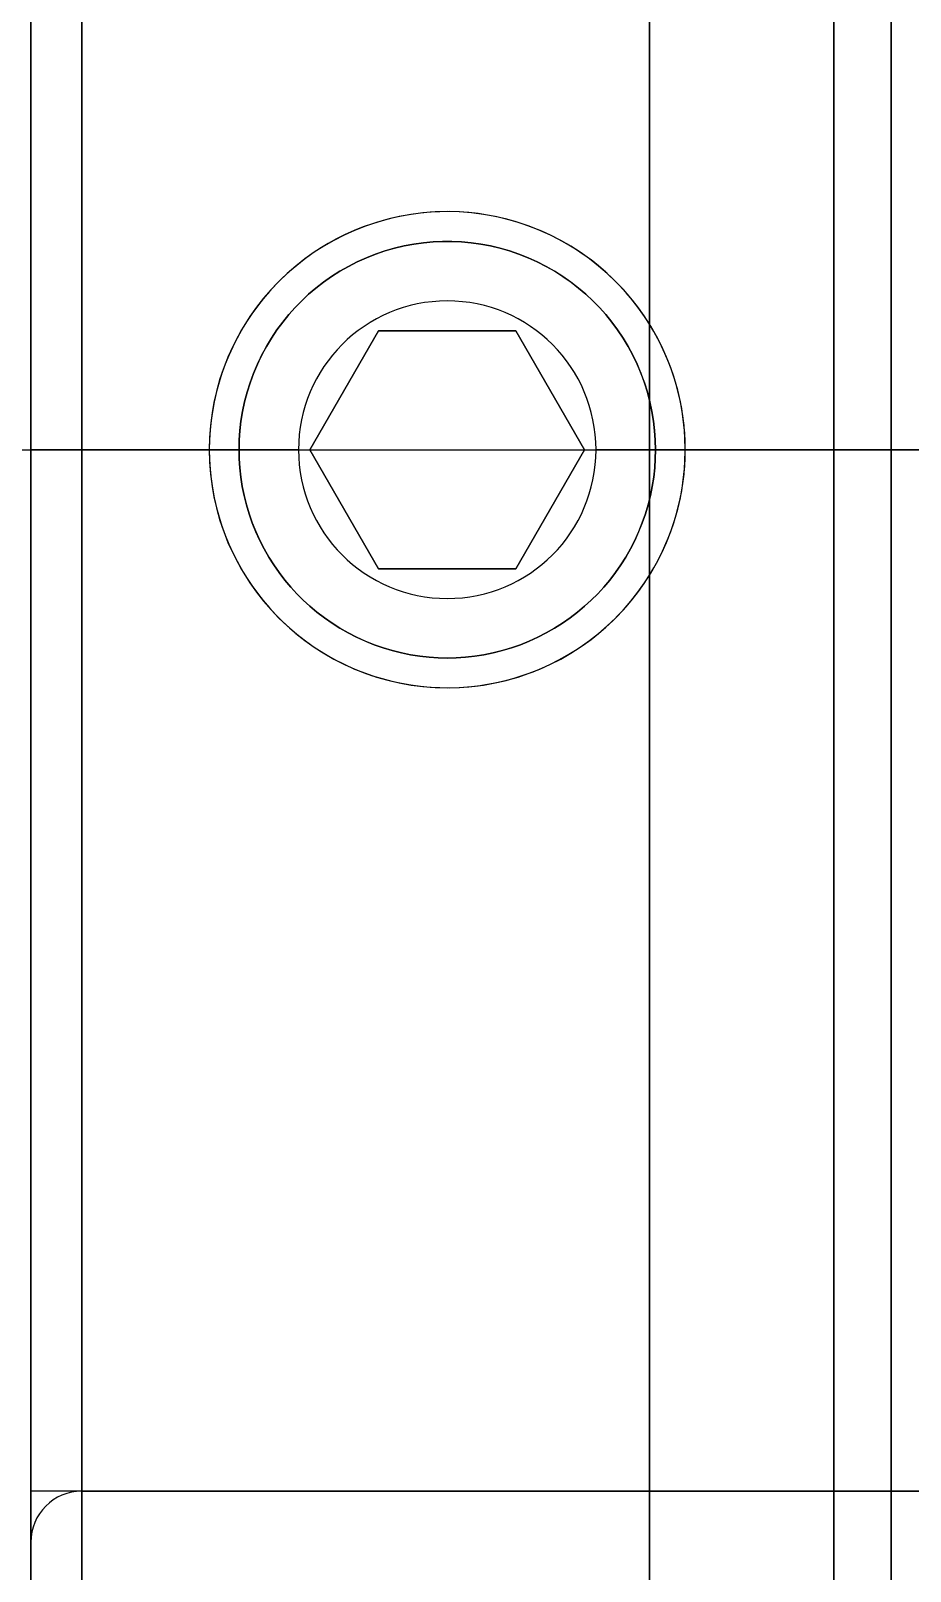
# Model space of a CAD drawing. Header units: millimetres. Extents: x 150937 to 394412, y 327166 to 584759.
# Drawn here: x 196709.72 to 196724.5, y 390164.23 to 390190.12 of the extents above; entities that cross this region are included whole.
import ezdxf

# ---------------------------------------------------------------- set-up
doc = ezdxf.new("R2010")
doc.units = ezdxf.units.MM
doc.layers.add('MAIN-1', color=7, linetype='Continuous')

# ---------------------------------------------------------------- blocks, each defined once
blk = doc.blocks.new('C-1 UP RIGHT')
for p, q in [((-501.682, -152), (120.122, -152)), ((67.602, -169.496), (107.002, -169.496))]:
    blk.add_line(p, q)
at = {"layer": 'MAIN-1'}
for p, q in [((78.002, -152), (78.002, -107.111)), ((78.002, -107.111), (78.002, -152)), ((78.002, -191.583), (78.002, -112.417)), ((78.002, -112.417), (78.002, -191.583)), ((81.102, -152), (81.102, -127.942)), ((81.102, -127.942), (81.102, -152)), ((82.064, -152), (82.064, -127.942)), ((82.064, -127.942), (82.064, -152)), ((68.46, -152), (68.46, -128.58)), ((68.46, -128.58), (68.46, -152)), ((81.102, -152), (81.102, -128.58)), ((82.064, -128.58), (82.064, -152)), ((82.064, -152), (82.064, -128.58)), ((67.602, -152), (67.602, -129.438)), ((67.602, -129.438), (67.602, -152)), ((67.602, -133.642), (67.602, -170.358)), ((67.602, -170.358), (67.602, -133.642)), ((68.46, -152), (68.46, -134.5)), ((68.46, -152), (68.46, -134.5)), ((73.877, -148.576), (74.039, -148.546)), ((74.04, -148.545), (73.878, -148.576)), ((74.039, -148.546), (74.201, -148.523)), ((74.202, -148.523), (74.04, -148.545)), ((74.201, -148.523), (74.363, -148.508)), ((74.363, -148.508), (74.202, -148.523)), ((74.363, -148.508), (74.523, -148.501)), ((74.523, -148.501), (74.363, -148.508)), ((74.523, -148.501), (74.681, -148.501)), ((74.681, -148.501), (74.523, -148.501)), ((74.681, -148.501), (74.841, -148.508)), ((74.841, -148.508), (74.681, -148.501)), ((74.841, -148.508), (75.003, -148.523)), ((75.002, -148.523), (74.841, -148.508)), ((75.164, -148.545), (75.002, -148.523)), ((75.003, -148.523), (75.165, -148.546)), ((75.326, -148.576), (75.164, -148.545)), ((75.165, -148.546), (75.327, -148.576)), ((73.089, -148.844), (73.242, -148.775)), ((73.242, -148.775), (73.09, -148.843)), ((73.242, -148.775), (73.397, -148.714)), ((73.398, -148.714), (73.242, -148.775)), ((73.397, -148.714), (73.555, -148.66)), ((73.556, -148.66), (73.398, -148.714)), ((73.555, -148.66), (73.716, -148.614)), ((73.716, -148.614), (73.556, -148.66)), ((73.716, -148.614), (73.877, -148.576)), ((73.878, -148.576), (73.716, -148.614)), ((75.488, -148.614), (75.326, -148.576)), ((75.327, -148.576), (75.489, -148.614)), ((75.648, -148.66), (75.488, -148.614)), ((75.489, -148.614), (75.649, -148.66)), ((75.806, -148.714), (75.648, -148.66)), ((75.649, -148.66), (75.807, -148.714)), ((75.962, -148.775), (75.806, -148.714)), ((75.807, -148.714), (75.962, -148.775)), ((75.962, -148.775), (76.115, -148.844)), ((76.114, -148.843), (75.962, -148.775)), ((72.657, -149.09), (72.523, -149.185)), ((72.797, -149.001), (72.657, -149.09)), ((72.657, -149.09), (72.796, -149.002)), ((72.796, -149.002), (72.941, -148.919)), ((72.941, -148.919), (72.797, -149.001)), ((73.09, -148.843), (72.941, -148.919)), ((72.941, -148.919), (73.089, -148.844)), ((76.263, -148.919), (76.114, -148.843)), ((76.115, -148.844), (76.263, -148.919)), ((76.263, -148.919), (76.408, -149.002)), ((76.407, -149.001), (76.263, -148.919)), ((76.547, -149.09), (76.407, -149.001)), ((76.408, -149.002), (76.547, -149.09)), ((76.681, -149.185), (76.547, -149.09)), ((72.394, -149.284), (72.271, -149.389)), ((72.271, -149.389), (72.394, -149.285)), ((72.394, -149.285), (72.523, -149.185)), ((72.523, -149.185), (72.394, -149.284)), ((72.523, -149.185), (72.657, -149.09)), ((76.547, -149.09), (76.682, -149.185)), ((76.81, -149.284), (76.681, -149.185)), ((76.682, -149.185), (76.81, -149.285)), ((76.933, -149.389), (76.81, -149.284)), ((76.81, -149.285), (76.933, -149.389)), ((72.045, -149.61), (72.155, -149.497)), ((72.155, -149.497), (72.045, -149.61)), ((72.155, -149.497), (72.271, -149.389)), ((72.271, -149.389), (72.155, -149.497)), ((76.933, -149.389), (77.049, -149.497)), ((77.049, -149.497), (76.933, -149.389)), ((77.049, -149.497), (77.159, -149.61)), ((77.159, -149.61), (77.049, -149.497)), ((71.739, -149.987), (71.836, -149.855)), ((71.836, -149.856), (71.739, -149.987)), ((71.836, -149.855), (71.938, -149.73)), ((71.938, -149.73), (71.836, -149.856)), ((71.938, -149.73), (72.045, -149.61)), ((72.045, -149.61), (71.938, -149.73)), ((77.159, -149.61), (77.266, -149.73)), ((77.266, -149.73), (77.159, -149.61)), ((77.266, -149.73), (77.368, -149.855)), ((77.368, -149.856), (77.266, -149.73)), ((77.368, -149.855), (77.465, -149.987)), ((77.465, -149.987), (77.368, -149.856)), ((71.562, -150.266), (71.647, -150.124)), ((71.647, -150.124), (71.562, -150.267)), ((71.647, -150.124), (71.739, -149.987)), ((71.739, -149.987), (71.647, -150.124)), ((73.447, -150), (72.293, -152)), ((72.293, -152), (73.447, -150)), ((75.757, -150), (73.447, -150)), ((73.447, -150), (73.447, -150)), ((73.447, -150), (75.757, -150)), ((76.911, -152), (75.757, -150)), ((75.757, -150), (75.757, -150)), ((75.757, -150), (76.911, -152)), ((77.465, -149.987), (77.557, -150.124)), ((77.557, -150.124), (77.465, -149.987)), ((77.557, -150.124), (77.642, -150.266)), ((77.643, -150.267), (77.557, -150.124)), ((71.562, -150.267), (71.482, -150.413)), ((71.483, -150.413), (71.562, -150.266)), ((77.642, -150.266), (77.721, -150.413)), ((77.722, -150.413), (77.643, -150.267)), ((71.41, -150.564), (71.345, -150.718)), ((71.346, -150.717), (71.411, -150.563)), ((71.482, -150.413), (71.41, -150.564)), ((71.411, -150.563), (71.483, -150.413)), ((77.721, -150.413), (77.793, -150.563)), ((77.794, -150.564), (77.722, -150.413)), ((77.793, -150.563), (77.858, -150.717)), ((77.859, -150.718), (77.794, -150.564)), ((71.238, -151.033), (71.288, -150.874)), ((71.288, -150.875), (71.238, -151.034)), ((71.288, -150.874), (71.346, -150.717)), ((71.345, -150.718), (71.288, -150.875)), ((77.858, -150.717), (77.916, -150.874)), ((77.916, -150.875), (77.859, -150.718)), ((77.916, -150.874), (77.966, -151.033)), ((77.966, -151.034), (77.916, -150.875)), ((71.196, -151.194), (71.238, -151.033)), ((71.238, -151.034), (71.196, -151.195)), ((77.966, -151.033), (78.008, -151.194)), ((78.008, -151.195), (77.966, -151.034)), ((71.135, -151.518), (71.162, -151.356)), ((71.162, -151.357), (71.135, -151.519)), ((71.162, -151.356), (71.196, -151.194)), ((71.196, -151.195), (71.162, -151.357)), ((78.008, -151.194), (78.042, -151.356)), ((78.042, -151.357), (78.008, -151.195)), ((78.042, -151.356), (78.069, -151.518)), ((78.069, -151.519), (78.042, -151.357)), ((71.117, -151.68), (71.135, -151.518)), ((71.135, -151.519), (71.117, -151.681)), ((78.069, -151.518), (78.087, -151.68)), ((78.087, -151.681), (78.069, -151.519)), ((71.102, -152), (71.106, -151.841)), ((71.106, -151.841), (71.102, -152)), ((71.106, -151.841), (71.117, -151.68)), ((71.117, -151.681), (71.106, -151.841)), ((78.087, -151.68), (78.098, -151.841)), ((78.098, -151.841), (78.087, -151.681)), ((78.098, -151.841), (78.102, -152)), ((78.102, -152), (78.098, -151.841)), ((67.602, -152), (67.602, -174.562)), ((67.602, -174.562), (67.602, -152)), ((68.46, -152), (67.602, -152)), ((67.602, -152), (68.46, -152)), ((68.46, -152), (109.644, -152)), ((71.102, -152), (68.46, -152)), ((68.46, -152), (68.46, -169.5)), ((68.46, -152), (68.46, -175.42)), ((68.46, -175.42), (68.46, -152)), ((68.46, -152), (88.556, -152)), ((70.602, -152), (68.46, -152)), ((68.46, -169.5), (68.46, -152)), ((71.102, -152), (70.602, -152)), ((70.602, -152), (70.602, -152)), ((72.102, -152), (70.602, -152)), ((71.102, -152), (71.105, -152.152)), ((71.102, -152), (71.102, -152)), ((71.105, -152.152), (71.102, -152)), ((71.105, -152.152), (71.115, -152.306)), ((71.116, -152.306), (71.105, -152.152)), ((72.102, -152), (74.602, -152)), ((72.293, -152), (73.447, -154)), ((72.293, -152), (72.293, -152)), ((73.447, -154), (72.293, -152)), ((74.602, -152), (77.102, -152)), ((75.757, -154), (76.911, -152)), ((76.911, -152), (75.757, -154)), ((76.911, -152), (76.911, -152)), ((78.602, -152), (77.102, -152)), ((99.202, -152), (78.002, -152)), ((78.002, -152), (84.702, -152)), ((78.002, -152), (78.002, -196.889)), ((78.002, -196.889), (78.002, -152)), ((78.089, -152.306), (78.099, -152.152)), ((78.099, -152.152), (78.089, -152.306)), ((78.099, -152.152), (78.102, -152)), ((78.102, -152), (78.099, -152.152)), ((109.644, -152), (78.102, -152)), ((86.393, -152), (78.102, -152)), ((78.102, -152), (78.102, -152)), ((78.602, -152), (78.602, -152)), ((82.064, -152), (81.102, -152)), ((81.102, -152), (82.064, -152)), ((81.102, -152), (81.102, -176.058)), ((81.102, -176.058), (81.102, -152)), ((82.064, -152), (81.102, -152)), ((81.102, -152), (82.064, -152)), ((81.102, -175.42), (81.102, -152)), ((82.064, -152), (82.064, -175.42)), ((82.064, -152), (82.064, -176.058)), ((82.064, -176.058), (82.064, -152)), ((82.064, -175.42), (82.064, -152)), ((71.115, -152.306), (71.133, -152.46)), ((71.133, -152.461), (71.116, -152.306)), ((78.072, -152.46), (78.089, -152.306)), ((78.089, -152.306), (78.072, -152.461)), ((71.133, -152.46), (71.157, -152.616)), ((71.157, -152.616), (71.133, -152.461)), ((71.157, -152.616), (71.188, -152.771)), ((71.188, -152.771), (71.157, -152.616)), ((78.016, -152.771), (78.047, -152.616)), ((78.047, -152.616), (78.016, -152.771)), ((78.047, -152.616), (78.072, -152.46)), ((78.072, -152.461), (78.047, -152.616)), ((71.188, -152.771), (71.227, -152.925)), ((71.227, -152.926), (71.188, -152.771)), ((71.227, -152.925), (71.272, -153.078)), ((71.272, -153.078), (71.227, -152.926)), ((77.932, -153.078), (77.978, -152.925)), ((77.977, -152.926), (77.932, -153.078)), ((78.016, -152.771), (77.977, -152.926)), ((77.978, -152.925), (78.016, -152.771)), ((71.272, -153.078), (71.325, -153.229)), ((71.325, -153.229), (71.272, -153.078)), ((71.325, -153.229), (71.384, -153.377)), ((71.385, -153.378), (71.325, -153.229)), ((77.879, -153.229), (77.819, -153.378)), ((77.82, -153.377), (77.879, -153.229)), ((77.879, -153.229), (77.932, -153.078)), ((77.932, -153.078), (77.879, -153.229)), ((71.384, -153.377), (71.451, -153.523)), ((71.451, -153.523), (71.385, -153.378)), ((77.753, -153.523), (77.82, -153.377)), ((77.819, -153.378), (77.753, -153.523)), ((71.451, -153.523), (71.523, -153.665)), ((71.524, -153.665), (71.451, -153.523)), ((71.523, -153.665), (71.602, -153.803)), ((71.603, -153.804), (71.524, -153.665)), ((77.68, -153.665), (77.601, -153.804)), ((77.602, -153.803), (77.681, -153.665)), ((77.753, -153.523), (77.68, -153.665)), ((77.681, -153.665), (77.753, -153.523)), ((71.602, -153.803), (71.687, -153.937)), ((71.687, -153.937), (71.603, -153.804)), ((71.687, -153.937), (71.777, -154.066)), ((71.777, -154.066), (71.687, -153.937)), ((73.447, -154), (75.757, -154)), ((73.447, -154), (73.447, -154)), ((75.757, -154), (73.447, -154)), ((75.757, -154), (75.757, -154)), ((77.427, -154.066), (77.517, -153.937)), ((77.517, -153.937), (77.427, -154.066)), ((77.517, -153.937), (77.602, -153.803)), ((77.601, -153.804), (77.517, -153.937)), ((71.777, -154.066), (71.872, -154.19)), ((71.872, -154.19), (71.777, -154.066)), ((71.872, -154.19), (71.971, -154.308)), ((71.971, -154.309), (71.872, -154.19)), ((77.233, -154.308), (77.332, -154.19)), ((77.332, -154.19), (77.233, -154.309)), ((77.332, -154.19), (77.427, -154.066)), ((77.427, -154.066), (77.332, -154.19)), ((71.971, -154.308), (72.074, -154.421)), ((72.074, -154.421), (71.971, -154.309)), ((72.074, -154.421), (72.181, -154.528)), ((72.181, -154.528), (72.074, -154.421)), ((77.023, -154.528), (77.13, -154.421)), ((77.13, -154.421), (77.023, -154.528)), ((77.13, -154.421), (77.233, -154.308)), ((77.233, -154.309), (77.13, -154.421)), ((72.181, -154.528), (72.294, -154.631)), ((72.294, -154.631), (72.181, -154.528)), ((72.294, -154.631), (72.412, -154.73)), ((72.412, -154.73), (72.294, -154.631)), ((72.412, -154.73), (72.536, -154.825)), ((72.536, -154.825), (72.412, -154.73)), ((76.668, -154.825), (76.792, -154.73)), ((76.792, -154.73), (76.668, -154.825)), ((76.792, -154.73), (76.91, -154.631)), ((76.91, -154.631), (76.792, -154.73)), ((76.91, -154.631), (77.023, -154.528)), ((77.023, -154.528), (76.91, -154.631)), ((72.536, -154.825), (72.665, -154.915)), ((72.665, -154.915), (72.536, -154.825)), ((72.665, -154.915), (72.799, -155)), ((72.798, -154.999), (72.665, -154.915)), ((72.937, -155.078), (72.798, -154.999)), ((72.799, -155), (72.937, -155.079)), ((76.406, -154.999), (76.267, -155.078)), ((76.267, -155.079), (76.405, -155)), ((76.405, -155), (76.539, -154.915)), ((76.539, -154.915), (76.406, -154.999)), ((76.539, -154.915), (76.668, -154.825)), ((76.668, -154.825), (76.539, -154.915)), ((73.079, -155.151), (72.937, -155.078)), ((72.937, -155.079), (73.079, -155.151)), ((73.079, -155.151), (73.225, -155.218)), ((73.224, -155.217), (73.079, -155.151)), ((73.373, -155.277), (73.224, -155.217)), ((73.225, -155.218), (73.373, -155.277)), ((73.373, -155.277), (73.524, -155.33)), ((73.524, -155.33), (73.373, -155.277)), ((75.68, -155.33), (75.831, -155.277)), ((75.831, -155.277), (75.68, -155.33)), ((75.98, -155.217), (75.831, -155.277)), ((75.831, -155.277), (75.979, -155.218)), ((75.979, -155.218), (76.125, -155.151)), ((76.125, -155.151), (75.98, -155.217)), ((76.267, -155.078), (76.125, -155.151)), ((76.125, -155.151), (76.267, -155.079)), ((73.524, -155.33), (73.677, -155.376)), ((73.677, -155.375), (73.524, -155.33)), ((73.831, -155.414), (73.677, -155.375)), ((73.677, -155.376), (73.831, -155.414)), ((73.831, -155.414), (73.986, -155.445)), ((73.986, -155.445), (73.831, -155.414)), ((73.986, -155.445), (74.142, -155.47)), ((74.141, -155.469), (73.986, -155.445)), ((74.296, -155.487), (74.141, -155.469)), ((74.142, -155.47), (74.296, -155.487)), ((74.296, -155.487), (74.45, -155.497)), ((74.45, -155.497), (74.296, -155.487)), ((74.45, -155.497), (74.602, -155.5)), ((74.602, -155.5), (74.45, -155.497)), ((74.602, -155.5), (74.754, -155.497)), ((74.754, -155.497), (74.602, -155.5)), ((74.754, -155.497), (74.908, -155.487)), ((74.908, -155.487), (74.754, -155.497)), ((75.063, -155.469), (74.908, -155.487)), ((74.908, -155.487), (75.062, -155.47)), ((75.062, -155.47), (75.218, -155.445)), ((75.218, -155.445), (75.063, -155.469)), ((75.218, -155.445), (75.373, -155.414)), ((75.373, -155.414), (75.218, -155.445)), ((75.528, -155.375), (75.373, -155.414)), ((75.373, -155.414), (75.527, -155.376)), ((75.527, -155.376), (75.68, -155.33)), ((75.68, -155.33), (75.528, -155.375)), ((68.46, -169.5), (109.644, -169.5))]:
    blk.add_line(p, q, dxfattribs=at)
for centre, radius, start, end in [((74.602, -152), 4, 31.7883, 180), ((74.602, -152), 4, 360, 180), ((74.602, -152), 2.5, 360, 180), ((74.602, -152), 4, 360, 31.7883), ((74.602, -152), 4, 180, 328.2117), ((74.602, -152), 4, 180, 360), ((74.602, -152), 2.5, 180, 360), ((74.602, -152), 4, 328.2117, 360), ((68.46, -170.358), 0.858, 90, 180)]:
    blk.add_arc(centre, radius, start, end, dxfattribs=at)
blk = doc.blocks.new('arrow_C')
blk.add_circle((0, 0), 394.36)

msp = doc.modelspace()

# ---------------------------------------------------------------- block references
for name, p in [('arrow_C', (196759.115, 390235.079)), ('C-1 UP RIGHT', (196642.115, 390335.079))]:
    msp.add_blockref(name, p)

doc.saveas('drawing.dxf')
